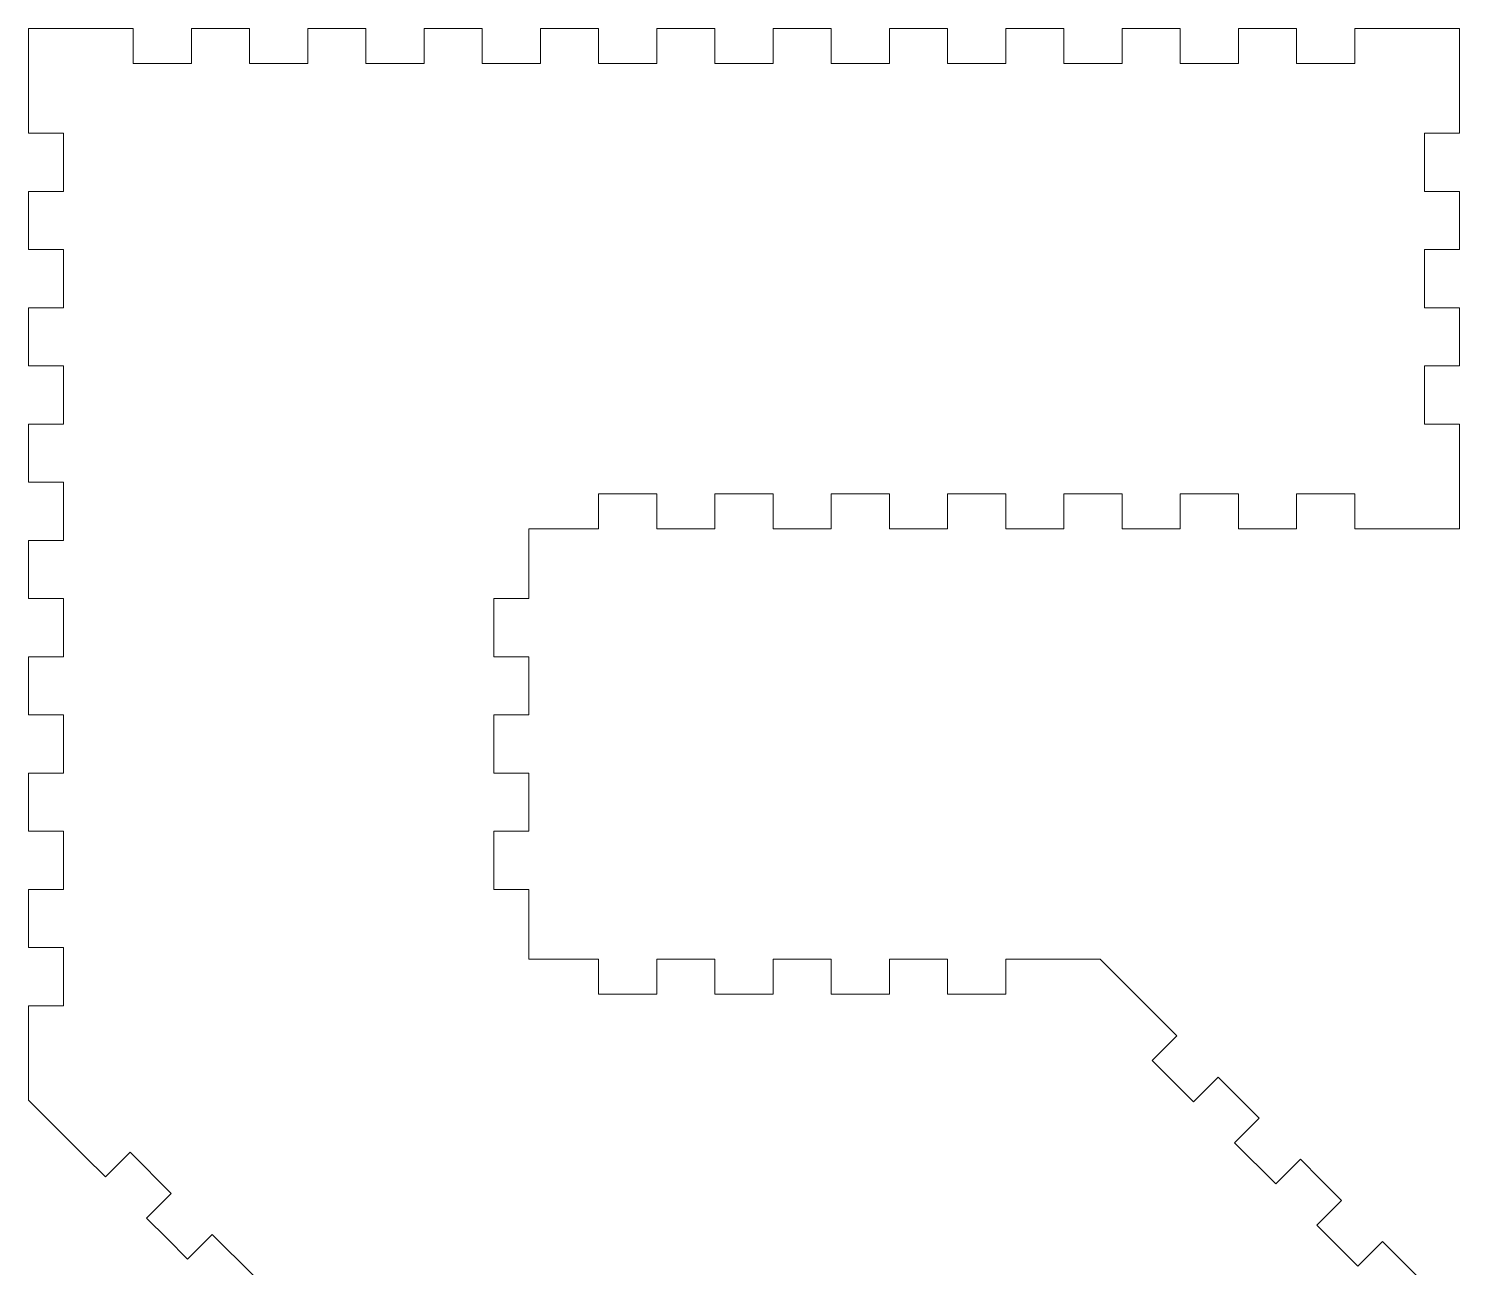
# Model space of a CAD drawing. Header units: centimetres. Extents: x -16 to 372, y -89 to 17.
# Drawn here: x -2.26 to 10.04, y -78.31 to -67.66 of the extents above; entities that cross this region are included whole.
import ezdxf

# ---------------------------------------------------------------- set-up
doc = ezdxf.new("R2010")
doc.units = ezdxf.units.CM
doc.header["$MEASUREMENT"] = 0
doc.layers.add('Capa 1', color=7, linetype='Continuous')

msp = doc.modelspace()

# ---------------------------------------------------------------- linework, layer by layer
at = {"layer": 'Capa 1', "color": 5, "lineweight": 9}
for points, knots in [([(10.04431, -67.65898), (10.04431, -67.65898), (9.39431, -67.65898), (9.39431, -67.65898), (9.39431, -67.65898), (9.39431, -67.65898), (9.14431, -67.65898), (9.14431, -67.65898), (9.14431, -67.65898), (9.14431, -67.65898), (9.14431, -67.95898), (9.14431, -67.95898), (9.14431, -67.95898), (9.14431, -67.95898), (8.64431, -67.95898), (8.64431, -67.95898), (8.64431, -67.95898), (8.64431, -67.95898), (8.64431, -67.65898), (8.64431, -67.65898), (8.64431, -67.65898), (8.64431, -67.65898), (8.39431, -67.65898), (8.39431, -67.65898), (8.39431, -67.65898), (8.39431, -67.65898), (8.14431, -67.65898), (8.14431, -67.65898), (8.14431, -67.65898), (8.14431, -67.65898), (8.14431, -67.95898), (8.14431, -67.95898), (8.14431, -67.95898), (8.14431, -67.95898), (7.64431, -67.95898), (7.64431, -67.95898), (7.64431, -67.95898), (7.64431, -67.95898), (7.64431, -67.65898), (7.64431, -67.65898), (7.64431, -67.65898), (7.64431, -67.65898), (7.39431, -67.65898), (7.39431, -67.65898), (7.39431, -67.65898), (7.39431, -67.65898), (7.14431, -67.65898), (7.14431, -67.65898), (7.14431, -67.65898), (7.14431, -67.65898), (7.14431, -67.95898), (7.14431, -67.95898), (7.14431, -67.95898), (7.14431, -67.95898), (6.64431, -67.95898), (6.64431, -67.95898), (6.64431, -67.95898), (6.64431, -67.95898), (6.64431, -67.65898), (6.64431, -67.65898), (6.64431, -67.65898), (6.64431, -67.65898), (6.39431, -67.65898), (6.39431, -67.65898), (6.39431, -67.65898), (6.39431, -67.65898), (6.14431, -67.65898), (6.14431, -67.65898), (6.14431, -67.65898), (6.14431, -67.65898), (6.14431, -67.95898), (6.14431, -67.95898), (6.14431, -67.95898), (6.14431, -67.95898), (5.64431, -67.95898), (5.64431, -67.95898), (5.64431, -67.95898), (5.64431, -67.95898), (5.64431, -67.65898), (5.64431, -67.65898), (5.64431, -67.65898), (5.64431, -67.65898), (5.39431, -67.65898), (5.39431, -67.65898), (5.39431, -67.65898), (5.39431, -67.65898), (5.14431, -67.65898), (5.14431, -67.65898), (5.14431, -67.65898), (5.14431, -67.65898), (5.14431, -67.95898), (5.14431, -67.95898), (5.14431, -67.95898), (5.14431, -67.95898), (4.64431, -67.95898), (4.64431, -67.95898), (4.64431, -67.95898), (4.64431, -67.95898), (4.64431, -67.65898), (4.64431, -67.65898), (4.64431, -67.65898), (4.64431, -67.65898), (4.39431, -67.65898), (4.39431, -67.65898), (4.39431, -67.65898), (4.39431, -67.65898), (4.14431, -67.65898), (4.14431, -67.65898), (4.14431, -67.65898), (4.14431, -67.65898), (4.14431, -67.95898), (4.14431, -67.95898), (4.14431, -67.95898), (4.14431, -67.95898), (3.64431, -67.95898), (3.64431, -67.95898), (3.64431, -67.95898), (3.64431, -67.95898), (3.64431, -67.65898), (3.64431, -67.65898), (3.64431, -67.65898), (3.64431, -67.65898), (3.39431, -67.65898), (3.39431, -67.65898), (3.39431, -67.65898), (3.39431, -67.65898), (3.14431, -67.65898), (3.14431, -67.65898), (3.14431, -67.65898), (3.14431, -67.65898), (3.14431, -67.95898), (3.14431, -67.95898), (3.14431, -67.95898), (3.14431, -67.95898), (2.64431, -67.95898), (2.64431, -67.95898), (2.64431, -67.95898), (2.64431, -67.95898), (2.64431, -67.65898), (2.64431, -67.65898), (2.64431, -67.65898), (2.64431, -67.65898), (2.39431, -67.65898), (2.39431, -67.65898), (2.39431, -67.65898), (2.39431, -67.65898), (2.14431, -67.65898), (2.14431, -67.65898), (2.14431, -67.65898), (2.14431, -67.65898), (2.14431, -67.95898), (2.14431, -67.95898), (2.14431, -67.95898), (2.14431, -67.95898), (1.64431, -67.95898), (1.64431, -67.95898), (1.64431, -67.95898), (1.64431, -67.95898), (1.64431, -67.65898), (1.64431, -67.65898), (1.64431, -67.65898), (1.64431, -67.65898), (1.39431, -67.65898), (1.39431, -67.65898), (1.39431, -67.65898), (1.39431, -67.65898), (1.14431, -67.65898), (1.14431, -67.65898), (1.14431, -67.65898), (1.14431, -67.65898), (1.14431, -67.95898), (1.14431, -67.95898), (1.14431, -67.95898), (1.14431, -67.95898), (0.64431, -67.95898), (0.64431, -67.95898), (0.64431, -67.95898), (0.64431, -67.95898), (0.64431, -67.65898), (0.64431, -67.65898), (0.64431, -67.65898), (0.64431, -67.65898), (0.39431, -67.65898), (0.39431, -67.65898), (0.39431, -67.65898), (0.39431, -67.65898), (0.14431, -67.65898), (0.14431, -67.65898), (0.14431, -67.65898), (0.14431, -67.65898), (0.14431, -67.95898), (0.14431, -67.95898), (0.14431, -67.95898), (0.14431, -67.95898), (-0.35569, -67.95898), (-0.35569, -67.95898), (-0.35569, -67.95898), (-0.35569, -67.95898), (-0.35569, -67.65898), (-0.35569, -67.65898), (-0.35569, -67.65898), (-0.35569, -67.65898), (-0.60569, -67.65898), (-0.60569, -67.65898), (-0.60569, -67.65898), (-0.60569, -67.65898), (-0.85569, -67.65898), (-0.85569, -67.65898), (-0.85569, -67.65898), (-0.85569, -67.65898), (-0.85569, -67.95898), (-0.85569, -67.95898), (-0.85569, -67.95898), (-0.85569, -67.95898), (-1.35569, -67.95898), (-1.35569, -67.95898), (-1.35569, -67.95898), (-1.35569, -67.95898), (-1.35569, -67.65898), (-1.35569, -67.65898), (-1.35569, -67.65898), (-1.35569, -67.65898), (-1.60569, -67.65898), (-1.60569, -67.65898), (-1.60569, -67.65898), (-1.60569, -67.65898), (-2.25569, -67.65898), (-2.25569, -67.65898)], [0, 0, 0, 0, 0.01724138, 0.01724138, 0.01724138, 0.01724138, 0.03448276, 0.03448276, 0.03448276, 0.03448276, 0.05172414, 0.05172414, 0.05172414, 0.05172414, 0.06896552, 0.06896552, 0.06896552, 0.06896552, 0.0862069, 0.0862069, 0.0862069, 0.0862069, 0.10344828, 0.10344828, 0.10344828, 0.10344828, 0.12068966, 0.12068966, 0.12068966, 0.12068966, 0.13793103, 0.13793103, 0.13793103, 0.13793103, 0.15517241, 0.15517241, 0.15517241, 0.15517241, 0.17241379, 0.17241379, 0.17241379, 0.17241379, 0.18965517, 0.18965517, 0.18965517, 0.18965517, 0.20689655, 0.20689655, 0.20689655, 0.20689655, 0.22413793, 0.22413793, 0.22413793, 0.22413793, 0.24137931, 0.24137931, 0.24137931, 0.24137931, 0.25862069, 0.25862069, 0.25862069, 0.25862069, 0.27586207, 0.27586207, 0.27586207, 0.27586207, 0.29310345, 0.29310345, 0.29310345, 0.29310345, 0.31034483, 0.31034483, 0.31034483, 0.31034483, 0.32758621, 0.32758621, 0.32758621, 0.32758621, 0.34482759, 0.34482759, 0.34482759, 0.34482759, 0.36206897, 0.36206897, 0.36206897, 0.36206897, 0.37931034, 0.37931034, 0.37931034, 0.37931034, 0.39655172, 0.39655172, 0.39655172, 0.39655172, 0.4137931, 0.4137931, 0.4137931, 0.4137931, 0.43103448, 0.43103448, 0.43103448, 0.43103448, 0.44827586, 0.44827586, 0.44827586, 0.44827586, 0.46551724, 0.46551724, 0.46551724, 0.46551724, 0.48275862, 0.48275862, 0.48275862, 0.48275862, 0.5, 0.5, 0.5, 0.5, 0.51724138, 0.51724138, 0.51724138, 0.51724138, 0.53448276, 0.53448276, 0.53448276, 0.53448276, 0.55172414, 0.55172414, 0.55172414, 0.55172414, 0.56896552, 0.56896552, 0.56896552, 0.56896552, 0.5862069, 0.5862069, 0.5862069, 0.5862069, 0.60344828, 0.60344828, 0.60344828, 0.60344828, 0.62068966, 0.62068966, 0.62068966, 0.62068966, 0.63793103, 0.63793103, 0.63793103, 0.63793103, 0.65517241, 0.65517241, 0.65517241, 0.65517241, 0.67241379, 0.67241379, 0.67241379, 0.67241379, 0.68965517, 0.68965517, 0.68965517, 0.68965517, 0.70689655, 0.70689655, 0.70689655, 0.70689655, 0.72413793, 0.72413793, 0.72413793, 0.72413793, 0.74137931, 0.74137931, 0.74137931, 0.74137931, 0.75862069, 0.75862069, 0.75862069, 0.75862069, 0.77586207, 0.77586207, 0.77586207, 0.77586207, 0.79310345, 0.79310345, 0.79310345, 0.79310345, 0.81034483, 0.81034483, 0.81034483, 0.81034483, 0.82758621, 0.82758621, 0.82758621, 0.82758621, 0.84482759, 0.84482759, 0.84482759, 0.84482759, 0.86206897, 0.86206897, 0.86206897, 0.86206897, 0.87931034, 0.87931034, 0.87931034, 0.87931034, 0.89655172, 0.89655172, 0.89655172, 0.89655172, 0.9137931, 0.9137931, 0.9137931, 0.9137931, 0.93103448, 0.93103448, 0.93103448, 0.93103448, 0.94827586, 0.94827586, 0.94827586, 0.94827586, 0.96551724, 0.96551724, 0.96551724, 0.96551724, 1, 1, 1, 1]), ([(-2.25569, -67.65898), (-2.25569, -67.65898), (-2.25569, -68.30898), (-2.25569, -68.30898), (-2.25569, -68.30898), (-2.25569, -68.30898), (-2.25569, -68.55898), (-2.25569, -68.55898), (-2.25569, -68.55898), (-2.25569, -68.55898), (-1.95569, -68.55898), (-1.95569, -68.55898), (-1.95569, -68.55898), (-1.95569, -68.55898), (-1.95569, -69.05898), (-1.95569, -69.05898), (-1.95569, -69.05898), (-1.95569, -69.05898), (-2.25569, -69.05898), (-2.25569, -69.05898), (-2.25569, -69.05898), (-2.25569, -69.05898), (-2.25569, -69.30898), (-2.25569, -69.30898), (-2.25569, -69.30898), (-2.25569, -69.30898), (-2.25569, -69.55898), (-2.25569, -69.55898), (-2.25569, -69.55898), (-2.25569, -69.55898), (-1.95569, -69.55898), (-1.95569, -69.55898), (-1.95569, -69.55898), (-1.95569, -69.55898), (-1.95569, -70.05898), (-1.95569, -70.05898), (-1.95569, -70.05898), (-1.95569, -70.05898), (-2.25569, -70.05898), (-2.25569, -70.05898), (-2.25569, -70.05898), (-2.25569, -70.05898), (-2.25569, -70.30898), (-2.25569, -70.30898), (-2.25569, -70.30898), (-2.25569, -70.30898), (-2.25569, -70.55898), (-2.25569, -70.55898), (-2.25569, -70.55898), (-2.25569, -70.55898), (-1.95569, -70.55898), (-1.95569, -70.55898), (-1.95569, -70.55898), (-1.95569, -70.55898), (-1.95569, -71.05898), (-1.95569, -71.05898), (-1.95569, -71.05898), (-1.95569, -71.05898), (-2.25569, -71.05898), (-2.25569, -71.05898), (-2.25569, -71.05898), (-2.25569, -71.05898), (-2.25569, -71.30898), (-2.25569, -71.30898), (-2.25569, -71.30898), (-2.25569, -71.30898), (-2.25569, -71.55898), (-2.25569, -71.55898), (-2.25569, -71.55898), (-2.25569, -71.55898), (-1.95569, -71.55898), (-1.95569, -71.55898), (-1.95569, -71.55898), (-1.95569, -71.55898), (-1.95569, -72.05898), (-1.95569, -72.05898), (-1.95569, -72.05898), (-1.95569, -72.05898), (-2.25569, -72.05898), (-2.25569, -72.05898), (-2.25569, -72.05898), (-2.25569, -72.05898), (-2.25569, -72.30898), (-2.25569, -72.30898), (-2.25569, -72.30898), (-2.25569, -72.30898), (-2.25569, -72.55898), (-2.25569, -72.55898), (-2.25569, -72.55898), (-2.25569, -72.55898), (-1.95569, -72.55898), (-1.95569, -72.55898), (-1.95569, -72.55898), (-1.95569, -72.55898), (-1.95569, -73.05898), (-1.95569, -73.05898), (-1.95569, -73.05898), (-1.95569, -73.05898), (-2.25569, -73.05898), (-2.25569, -73.05898), (-2.25569, -73.05898), (-2.25569, -73.05898), (-2.25569, -73.30898), (-2.25569, -73.30898), (-2.25569, -73.30898), (-2.25569, -73.30898), (-2.25569, -73.55898), (-2.25569, -73.55898), (-2.25569, -73.55898), (-2.25569, -73.55898), (-1.95569, -73.55898), (-1.95569, -73.55898), (-1.95569, -73.55898), (-1.95569, -73.55898), (-1.95569, -74.05898), (-1.95569, -74.05898), (-1.95569, -74.05898), (-1.95569, -74.05898), (-2.25569, -74.05898), (-2.25569, -74.05898), (-2.25569, -74.05898), (-2.25569, -74.05898), (-2.25569, -74.30898), (-2.25569, -74.30898), (-2.25569, -74.30898), (-2.25569, -74.30898), (-2.25569, -74.55898), (-2.25569, -74.55898), (-2.25569, -74.55898), (-2.25569, -74.55898), (-1.95569, -74.55898), (-1.95569, -74.55898), (-1.95569, -74.55898), (-1.95569, -74.55898), (-1.95569, -75.05898), (-1.95569, -75.05898), (-1.95569, -75.05898), (-1.95569, -75.05898), (-2.25569, -75.05898), (-2.25569, -75.05898), (-2.25569, -75.05898), (-2.25569, -75.05898), (-2.25569, -75.30898), (-2.25569, -75.30898), (-2.25569, -75.30898), (-2.25569, -75.30898), (-2.25569, -75.55898), (-2.25569, -75.55898), (-2.25569, -75.55898), (-2.25569, -75.55898), (-1.95569, -75.55898), (-1.95569, -75.55898), (-1.95569, -75.55898), (-1.95569, -75.55898), (-1.95569, -76.05898), (-1.95569, -76.05898), (-1.95569, -76.05898), (-1.95569, -76.05898), (-2.25569, -76.05898), (-2.25569, -76.05898), (-2.25569, -76.05898), (-2.25569, -76.05898), (-2.25569, -76.30898), (-2.25569, -76.30898), (-2.25569, -76.30898), (-2.25569, -76.30898), (-2.25569, -76.87111), (-2.25569, -76.87111)], [0, 0, 0, 0, 0.02325581, 0.02325581, 0.02325581, 0.02325581, 0.04651163, 0.04651163, 0.04651163, 0.04651163, 0.06976744, 0.06976744, 0.06976744, 0.06976744, 0.09302326, 0.09302326, 0.09302326, 0.09302326, 0.11627907, 0.11627907, 0.11627907, 0.11627907, 0.13953488, 0.13953488, 0.13953488, 0.13953488, 0.1627907, 0.1627907, 0.1627907, 0.1627907, 0.18604651, 0.18604651, 0.18604651, 0.18604651, 0.20930233, 0.20930233, 0.20930233, 0.20930233, 0.23255814, 0.23255814, 0.23255814, 0.23255814, 0.25581395, 0.25581395, 0.25581395, 0.25581395, 0.27906977, 0.27906977, 0.27906977, 0.27906977, 0.30232558, 0.30232558, 0.30232558, 0.30232558, 0.3255814, 0.3255814, 0.3255814, 0.3255814, 0.34883721, 0.34883721, 0.34883721, 0.34883721, 0.37209302, 0.37209302, 0.37209302, 0.37209302, 0.39534884, 0.39534884, 0.39534884, 0.39534884, 0.41860465, 0.41860465, 0.41860465, 0.41860465, 0.44186047, 0.44186047, 0.44186047, 0.44186047, 0.46511628, 0.46511628, 0.46511628, 0.46511628, 0.48837209, 0.48837209, 0.48837209, 0.48837209, 0.51162791, 0.51162791, 0.51162791, 0.51162791, 0.53488372, 0.53488372, 0.53488372, 0.53488372, 0.55813953, 0.55813953, 0.55813953, 0.55813953, 0.58139535, 0.58139535, 0.58139535, 0.58139535, 0.60465116, 0.60465116, 0.60465116, 0.60465116, 0.62790698, 0.62790698, 0.62790698, 0.62790698, 0.65116279, 0.65116279, 0.65116279, 0.65116279, 0.6744186, 0.6744186, 0.6744186, 0.6744186, 0.69767442, 0.69767442, 0.69767442, 0.69767442, 0.72093023, 0.72093023, 0.72093023, 0.72093023, 0.74418605, 0.74418605, 0.74418605, 0.74418605, 0.76744186, 0.76744186, 0.76744186, 0.76744186, 0.79069767, 0.79069767, 0.79069767, 0.79069767, 0.81395349, 0.81395349, 0.81395349, 0.81395349, 0.8372093, 0.8372093, 0.8372093, 0.8372093, 0.86046512, 0.86046512, 0.86046512, 0.86046512, 0.88372093, 0.88372093, 0.88372093, 0.88372093, 0.90697674, 0.90697674, 0.90697674, 0.90697674, 0.93023256, 0.93023256, 0.93023256, 0.93023256, 0.95348837, 0.95348837, 0.95348837, 0.95348837, 1, 1, 1, 1]), ([(10.04431, -71.95898), (10.04431, -71.95898), (10.04431, -71.30898), (10.04431, -71.30898), (10.04431, -71.30898), (10.04431, -71.30898), (10.04431, -71.05898), (10.04431, -71.05898), (10.04431, -71.05898), (10.04431, -71.05898), (9.74431, -71.05898), (9.74431, -71.05898), (9.74431, -71.05898), (9.74431, -71.05898), (9.74431, -70.55898), (9.74431, -70.55898), (9.74431, -70.55898), (9.74431, -70.55898), (10.04431, -70.55898), (10.04431, -70.55898), (10.04431, -70.55898), (10.04431, -70.55898), (10.04431, -70.30898), (10.04431, -70.30898), (10.04431, -70.30898), (10.04431, -70.30898), (10.04431, -70.05898), (10.04431, -70.05898), (10.04431, -70.05898), (10.04431, -70.05898), (9.74431, -70.05898), (9.74431, -70.05898), (9.74431, -70.05898), (9.74431, -70.05898), (9.74431, -69.55898), (9.74431, -69.55898), (9.74431, -69.55898), (9.74431, -69.55898), (10.04431, -69.55898), (10.04431, -69.55898), (10.04431, -69.55898), (10.04431, -69.55898), (10.04431, -69.30898), (10.04431, -69.30898), (10.04431, -69.30898), (10.04431, -69.30898), (10.04431, -69.05898), (10.04431, -69.05898), (10.04431, -69.05898), (10.04431, -69.05898), (9.74431, -69.05898), (9.74431, -69.05898), (9.74431, -69.05898), (9.74431, -69.05898), (9.74431, -68.55898), (9.74431, -68.55898), (9.74431, -68.55898), (9.74431, -68.55898), (10.04431, -68.55898), (10.04431, -68.55898), (10.04431, -68.55898), (10.04431, -68.55898), (10.04431, -68.30898), (10.04431, -68.30898), (10.04431, -68.30898), (10.04431, -68.30898), (10.04431, -67.65898), (10.04431, -67.65898)], [0, 0, 0, 0, 0.05555556, 0.05555556, 0.05555556, 0.05555556, 0.11111111, 0.11111111, 0.11111111, 0.11111111, 0.16666667, 0.16666667, 0.16666667, 0.16666667, 0.22222222, 0.22222222, 0.22222222, 0.22222222, 0.27777778, 0.27777778, 0.27777778, 0.27777778, 0.33333333, 0.33333333, 0.33333333, 0.33333333, 0.38888889, 0.38888889, 0.38888889, 0.38888889, 0.44444444, 0.44444444, 0.44444444, 0.44444444, 0.5, 0.5, 0.5, 0.5, 0.55555556, 0.55555556, 0.55555556, 0.55555556, 0.61111111, 0.61111111, 0.61111111, 0.61111111, 0.66666667, 0.66666667, 0.66666667, 0.66666667, 0.72222222, 0.72222222, 0.72222222, 0.72222222, 0.77777778, 0.77777778, 0.77777778, 0.77777778, 0.83333333, 0.83333333, 0.83333333, 0.83333333, 0.88888889, 0.88888889, 0.88888889, 0.88888889, 1, 1, 1, 1]), ([(2.04431, -71.95898), (2.04431, -71.95898), (2.39431, -71.95898), (2.39431, -71.95898), (2.39431, -71.95898), (2.39431, -71.95898), (2.64431, -71.95898), (2.64431, -71.95898), (2.64431, -71.95898), (2.64431, -71.95898), (2.64431, -71.65898), (2.64431, -71.65898), (2.64431, -71.65898), (2.64431, -71.65898), (3.14431, -71.65898), (3.14431, -71.65898), (3.14431, -71.65898), (3.14431, -71.65898), (3.14431, -71.95898), (3.14431, -71.95898), (3.14431, -71.95898), (3.14431, -71.95898), (3.39431, -71.95898), (3.39431, -71.95898), (3.39431, -71.95898), (3.39431, -71.95898), (3.64431, -71.95898), (3.64431, -71.95898), (3.64431, -71.95898), (3.64431, -71.95898), (3.64431, -71.65898), (3.64431, -71.65898), (3.64431, -71.65898), (3.64431, -71.65898), (4.14431, -71.65898), (4.14431, -71.65898), (4.14431, -71.65898), (4.14431, -71.65898), (4.14431, -71.95898), (4.14431, -71.95898), (4.14431, -71.95898), (4.14431, -71.95898), (4.39431, -71.95898), (4.39431, -71.95898), (4.39431, -71.95898), (4.39431, -71.95898), (4.64431, -71.95898), (4.64431, -71.95898), (4.64431, -71.95898), (4.64431, -71.95898), (4.64431, -71.65898), (4.64431, -71.65898), (4.64431, -71.65898), (4.64431, -71.65898), (5.14431, -71.65898), (5.14431, -71.65898), (5.14431, -71.65898), (5.14431, -71.65898), (5.14431, -71.95898), (5.14431, -71.95898), (5.14431, -71.95898), (5.14431, -71.95898), (5.39431, -71.95898), (5.39431, -71.95898), (5.39431, -71.95898), (5.39431, -71.95898), (5.64431, -71.95898), (5.64431, -71.95898), (5.64431, -71.95898), (5.64431, -71.95898), (5.64431, -71.65898), (5.64431, -71.65898), (5.64431, -71.65898), (5.64431, -71.65898), (6.14431, -71.65898), (6.14431, -71.65898), (6.14431, -71.65898), (6.14431, -71.65898), (6.14431, -71.95898), (6.14431, -71.95898), (6.14431, -71.95898), (6.14431, -71.95898), (6.39431, -71.95898), (6.39431, -71.95898), (6.39431, -71.95898), (6.39431, -71.95898), (6.64431, -71.95898), (6.64431, -71.95898), (6.64431, -71.95898), (6.64431, -71.95898), (6.64431, -71.65898), (6.64431, -71.65898), (6.64431, -71.65898), (6.64431, -71.65898), (7.14431, -71.65898), (7.14431, -71.65898), (7.14431, -71.65898), (7.14431, -71.65898), (7.14431, -71.95898), (7.14431, -71.95898), (7.14431, -71.95898), (7.14431, -71.95898), (7.39431, -71.95898), (7.39431, -71.95898), (7.39431, -71.95898), (7.39431, -71.95898), (7.64431, -71.95898), (7.64431, -71.95898), (7.64431, -71.95898), (7.64431, -71.95898), (7.64431, -71.65898), (7.64431, -71.65898), (7.64431, -71.65898), (7.64431, -71.65898), (8.14431, -71.65898), (8.14431, -71.65898), (8.14431, -71.65898), (8.14431, -71.65898), (8.14431, -71.95898), (8.14431, -71.95898), (8.14431, -71.95898), (8.14431, -71.95898), (8.39431, -71.95898), (8.39431, -71.95898), (8.39431, -71.95898), (8.39431, -71.95898), (8.64431, -71.95898), (8.64431, -71.95898), (8.64431, -71.95898), (8.64431, -71.95898), (8.64431, -71.65898), (8.64431, -71.65898), (8.64431, -71.65898), (8.64431, -71.65898), (9.14431, -71.65898), (9.14431, -71.65898), (9.14431, -71.65898), (9.14431, -71.65898), (9.14431, -71.95898), (9.14431, -71.95898), (9.14431, -71.95898), (9.14431, -71.95898), (9.39431, -71.95898), (9.39431, -71.95898), (9.39431, -71.95898), (9.39431, -71.95898), (10.04431, -71.95898), (10.04431, -71.95898)], [0, 0, 0, 0, 0.02631579, 0.02631579, 0.02631579, 0.02631579, 0.05263158, 0.05263158, 0.05263158, 0.05263158, 0.07894737, 0.07894737, 0.07894737, 0.07894737, 0.10526316, 0.10526316, 0.10526316, 0.10526316, 0.13157895, 0.13157895, 0.13157895, 0.13157895, 0.15789474, 0.15789474, 0.15789474, 0.15789474, 0.18421053, 0.18421053, 0.18421053, 0.18421053, 0.21052632, 0.21052632, 0.21052632, 0.21052632, 0.23684211, 0.23684211, 0.23684211, 0.23684211, 0.26315789, 0.26315789, 0.26315789, 0.26315789, 0.28947368, 0.28947368, 0.28947368, 0.28947368, 0.31578947, 0.31578947, 0.31578947, 0.31578947, 0.34210526, 0.34210526, 0.34210526, 0.34210526, 0.36842105, 0.36842105, 0.36842105, 0.36842105, 0.39473684, 0.39473684, 0.39473684, 0.39473684, 0.42105263, 0.42105263, 0.42105263, 0.42105263, 0.44736842, 0.44736842, 0.44736842, 0.44736842, 0.47368421, 0.47368421, 0.47368421, 0.47368421, 0.5, 0.5, 0.5, 0.5, 0.52631579, 0.52631579, 0.52631579, 0.52631579, 0.55263158, 0.55263158, 0.55263158, 0.55263158, 0.57894737, 0.57894737, 0.57894737, 0.57894737, 0.60526316, 0.60526316, 0.60526316, 0.60526316, 0.63157895, 0.63157895, 0.63157895, 0.63157895, 0.65789474, 0.65789474, 0.65789474, 0.65789474, 0.68421053, 0.68421053, 0.68421053, 0.68421053, 0.71052632, 0.71052632, 0.71052632, 0.71052632, 0.73684211, 0.73684211, 0.73684211, 0.73684211, 0.76315789, 0.76315789, 0.76315789, 0.76315789, 0.78947368, 0.78947368, 0.78947368, 0.78947368, 0.81578947, 0.81578947, 0.81578947, 0.81578947, 0.84210526, 0.84210526, 0.84210526, 0.84210526, 0.86842105, 0.86842105, 0.86842105, 0.86842105, 0.89473684, 0.89473684, 0.89473684, 0.89473684, 0.92105263, 0.92105263, 0.92105263, 0.92105263, 0.94736842, 0.94736842, 0.94736842, 0.94736842, 1, 1, 1, 1]), ([(2.04431, -75.65898), (2.04431, -75.65898), (2.04431, -75.30898), (2.04431, -75.30898), (2.04431, -75.30898), (2.04431, -75.30898), (2.04431, -75.05898), (2.04431, -75.05898), (2.04431, -75.05898), (2.04431, -75.05898), (1.74431, -75.05898), (1.74431, -75.05898), (1.74431, -75.05898), (1.74431, -75.05898), (1.74431, -74.55898), (1.74431, -74.55898), (1.74431, -74.55898), (1.74431, -74.55898), (2.04431, -74.55898), (2.04431, -74.55898), (2.04431, -74.55898), (2.04431, -74.55898), (2.04431, -74.30898), (2.04431, -74.30898), (2.04431, -74.30898), (2.04431, -74.30898), (2.04431, -74.05898), (2.04431, -74.05898), (2.04431, -74.05898), (2.04431, -74.05898), (1.74431, -74.05898), (1.74431, -74.05898), (1.74431, -74.05898), (1.74431, -74.05898), (1.74431, -73.55898), (1.74431, -73.55898), (1.74431, -73.55898), (1.74431, -73.55898), (2.04431, -73.55898), (2.04431, -73.55898), (2.04431, -73.55898), (2.04431, -73.55898), (2.04431, -73.30898), (2.04431, -73.30898), (2.04431, -73.30898), (2.04431, -73.30898), (2.04431, -73.05898), (2.04431, -73.05898), (2.04431, -73.05898), (2.04431, -73.05898), (1.74431, -73.05898), (1.74431, -73.05898), (1.74431, -73.05898), (1.74431, -73.05898), (1.74431, -72.55898), (1.74431, -72.55898), (1.74431, -72.55898), (1.74431, -72.55898), (2.04431, -72.55898), (2.04431, -72.55898), (2.04431, -72.55898), (2.04431, -72.55898), (2.04431, -72.30898), (2.04431, -72.30898), (2.04431, -72.30898), (2.04431, -72.30898), (2.04431, -71.95898), (2.04431, -71.95898)], [0, 0, 0, 0, 0.05555556, 0.05555556, 0.05555556, 0.05555556, 0.11111111, 0.11111111, 0.11111111, 0.11111111, 0.16666667, 0.16666667, 0.16666667, 0.16666667, 0.22222222, 0.22222222, 0.22222222, 0.22222222, 0.27777778, 0.27777778, 0.27777778, 0.27777778, 0.33333333, 0.33333333, 0.33333333, 0.33333333, 0.38888889, 0.38888889, 0.38888889, 0.38888889, 0.44444444, 0.44444444, 0.44444444, 0.44444444, 0.5, 0.5, 0.5, 0.5, 0.55555556, 0.55555556, 0.55555556, 0.55555556, 0.61111111, 0.61111111, 0.61111111, 0.61111111, 0.66666667, 0.66666667, 0.66666667, 0.66666667, 0.72222222, 0.72222222, 0.72222222, 0.72222222, 0.77777778, 0.77777778, 0.77777778, 0.77777778, 0.83333333, 0.83333333, 0.83333333, 0.83333333, 0.88888889, 0.88888889, 0.88888889, 0.88888889, 1, 1, 1, 1]), ([(6.95644, -75.65898), (6.95644, -75.65898), (6.39431, -75.65898), (6.39431, -75.65898), (6.39431, -75.65898), (6.39431, -75.65898), (6.14431, -75.65898), (6.14431, -75.65898), (6.14431, -75.65898), (6.14431, -75.65898), (6.14431, -75.95898), (6.14431, -75.95898), (6.14431, -75.95898), (6.14431, -75.95898), (5.64431, -75.95898), (5.64431, -75.95898), (5.64431, -75.95898), (5.64431, -75.95898), (5.64431, -75.65898), (5.64431, -75.65898), (5.64431, -75.65898), (5.64431, -75.65898), (5.39431, -75.65898), (5.39431, -75.65898), (5.39431, -75.65898), (5.39431, -75.65898), (5.14431, -75.65898), (5.14431, -75.65898), (5.14431, -75.65898), (5.14431, -75.65898), (5.14431, -75.95898), (5.14431, -75.95898), (5.14431, -75.95898), (5.14431, -75.95898), (4.64431, -75.95898), (4.64431, -75.95898), (4.64431, -75.95898), (4.64431, -75.95898), (4.64431, -75.65898), (4.64431, -75.65898), (4.64431, -75.65898), (4.64431, -75.65898), (4.39431, -75.65898), (4.39431, -75.65898), (4.39431, -75.65898), (4.39431, -75.65898), (4.14431, -75.65898), (4.14431, -75.65898), (4.14431, -75.65898), (4.14431, -75.65898), (4.14431, -75.95898), (4.14431, -75.95898), (4.14431, -75.95898), (4.14431, -75.95898), (3.64431, -75.95898), (3.64431, -75.95898), (3.64431, -75.95898), (3.64431, -75.95898), (3.64431, -75.65898), (3.64431, -75.65898), (3.64431, -75.65898), (3.64431, -75.65898), (3.39431, -75.65898), (3.39431, -75.65898), (3.39431, -75.65898), (3.39431, -75.65898), (3.14431, -75.65898), (3.14431, -75.65898), (3.14431, -75.65898), (3.14431, -75.65898), (3.14431, -75.95898), (3.14431, -75.95898), (3.14431, -75.95898), (3.14431, -75.95898), (2.64431, -75.95898), (2.64431, -75.95898), (2.64431, -75.95898), (2.64431, -75.95898), (2.64431, -75.65898), (2.64431, -75.65898), (2.64431, -75.65898), (2.64431, -75.65898), (2.39431, -75.65898), (2.39431, -75.65898), (2.39431, -75.65898), (2.39431, -75.65898), (2.04431, -75.65898), (2.04431, -75.65898)], [0, 0, 0, 0, 0.04347826, 0.04347826, 0.04347826, 0.04347826, 0.08695652, 0.08695652, 0.08695652, 0.08695652, 0.13043478, 0.13043478, 0.13043478, 0.13043478, 0.17391304, 0.17391304, 0.17391304, 0.17391304, 0.2173913, 0.2173913, 0.2173913, 0.2173913, 0.26086957, 0.26086957, 0.26086957, 0.26086957, 0.30434783, 0.30434783, 0.30434783, 0.30434783, 0.34782609, 0.34782609, 0.34782609, 0.34782609, 0.39130435, 0.39130435, 0.39130435, 0.39130435, 0.43478261, 0.43478261, 0.43478261, 0.43478261, 0.47826087, 0.47826087, 0.47826087, 0.47826087, 0.52173913, 0.52173913, 0.52173913, 0.52173913, 0.56521739, 0.56521739, 0.56521739, 0.56521739, 0.60869565, 0.60869565, 0.60869565, 0.60869565, 0.65217391, 0.65217391, 0.65217391, 0.65217391, 0.69565217, 0.69565217, 0.69565217, 0.69565217, 0.73913043, 0.73913043, 0.73913043, 0.73913043, 0.7826087, 0.7826087, 0.7826087, 0.7826087, 0.82608696, 0.82608696, 0.82608696, 0.82608696, 0.86956522, 0.86956522, 0.86956522, 0.86956522, 0.91304348, 0.91304348, 0.91304348, 0.91304348, 1, 1, 1, 1]), ([(10.04431, -78.74685), (10.04431, -78.74685), (9.56104, -78.26357), (9.56104, -78.26357), (9.56104, -78.26357), (9.56104, -78.26357), (9.38426, -78.0868), (9.38426, -78.0868), (9.38426, -78.0868), (9.38426, -78.0868), (9.17213, -78.29893), (9.17213, -78.29893), (9.17213, -78.29893), (9.17213, -78.29893), (8.81857, -77.94538), (8.81857, -77.94538), (8.81857, -77.94538), (8.81857, -77.94538), (9.03071, -77.73324), (9.03071, -77.73324), (9.03071, -77.73324), (9.03071, -77.73324), (8.85393, -77.55647), (8.85393, -77.55647), (8.85393, -77.55647), (8.85393, -77.55647), (8.67715, -77.37969), (8.67715, -77.37969), (8.67715, -77.37969), (8.67715, -77.37969), (8.46502, -77.59182), (8.46502, -77.59182), (8.46502, -77.59182), (8.46502, -77.59182), (8.11147, -77.23827), (8.11147, -77.23827), (8.11147, -77.23827), (8.11147, -77.23827), (8.3236, -77.02614), (8.3236, -77.02614), (8.3236, -77.02614), (8.3236, -77.02614), (8.14682, -76.84936), (8.14682, -76.84936), (8.14682, -76.84936), (8.14682, -76.84936), (7.97005, -76.67258), (7.97005, -76.67258), (7.97005, -76.67258), (7.97005, -76.67258), (7.75791, -76.88472), (7.75791, -76.88472), (7.75791, -76.88472), (7.75791, -76.88472), (7.40436, -76.53116), (7.40436, -76.53116), (7.40436, -76.53116), (7.40436, -76.53116), (7.61649, -76.31903), (7.61649, -76.31903), (7.61649, -76.31903), (7.61649, -76.31903), (7.43972, -76.14225), (7.43972, -76.14225), (7.43972, -76.14225), (7.43972, -76.14225), (6.95644, -75.65898), (6.95644, -75.65898)], [0, 0, 0, 0, 0.05555556, 0.05555556, 0.05555556, 0.05555556, 0.11111111, 0.11111111, 0.11111111, 0.11111111, 0.16666667, 0.16666667, 0.16666667, 0.16666667, 0.22222222, 0.22222222, 0.22222222, 0.22222222, 0.27777778, 0.27777778, 0.27777778, 0.27777778, 0.33333333, 0.33333333, 0.33333333, 0.33333333, 0.38888889, 0.38888889, 0.38888889, 0.38888889, 0.44444444, 0.44444444, 0.44444444, 0.44444444, 0.5, 0.5, 0.5, 0.5, 0.55555556, 0.55555556, 0.55555556, 0.55555556, 0.61111111, 0.61111111, 0.61111111, 0.61111111, 0.66666667, 0.66666667, 0.66666667, 0.66666667, 0.72222222, 0.72222222, 0.72222222, 0.72222222, 0.77777778, 0.77777778, 0.77777778, 0.77777778, 0.83333333, 0.83333333, 0.83333333, 0.83333333, 0.88888889, 0.88888889, 0.88888889, 0.88888889, 1, 1, 1, 1]), ([(-2.25569, -76.87111), (-2.25569, -76.87111), (-1.77242, -77.35439), (-1.77242, -77.35439), (-1.77242, -77.35439), (-1.77242, -77.35439), (-1.59564, -77.53116), (-1.59564, -77.53116), (-1.59564, -77.53116), (-1.59564, -77.53116), (-1.38351, -77.31903), (-1.38351, -77.31903), (-1.38351, -77.31903), (-1.38351, -77.31903), (-1.02995, -77.67258), (-1.02995, -77.67258), (-1.02995, -77.67258), (-1.02995, -77.67258), (-1.24209, -77.88472), (-1.24209, -77.88472), (-1.24209, -77.88472), (-1.24209, -77.88472), (-1.06531, -78.06149), (-1.06531, -78.06149), (-1.06531, -78.06149), (-1.06531, -78.06149), (-0.88853, -78.23827), (-0.88853, -78.23827), (-0.88853, -78.23827), (-0.88853, -78.23827), (-0.6764, -78.02614), (-0.6764, -78.02614), (-0.6764, -78.02614), (-0.6764, -78.02614), (-0.32285, -78.37969), (-0.32285, -78.37969), (-0.32285, -78.37969), (-0.32285, -78.37969), (-0.53498, -78.59182), (-0.53498, -78.59182), (-0.53498, -78.59182), (-0.53498, -78.59182), (-0.3582, -78.7686), (-0.3582, -78.7686), (-0.3582, -78.7686), (-0.3582, -78.7686), (-0.18143, -78.94538), (-0.18143, -78.94538), (-0.18143, -78.94538), (-0.18143, -78.94538), (0.03071, -78.73324), (0.03071, -78.73324), (0.03071, -78.73324), (0.03071, -78.73324), (0.38426, -79.0868), (0.38426, -79.0868), (0.38426, -79.0868), (0.38426, -79.0868), (0.17213, -79.29893), (0.17213, -79.29893), (0.17213, -79.29893), (0.17213, -79.29893), (0.3489, -79.47571), (0.3489, -79.47571), (0.3489, -79.47571), (0.3489, -79.47571), (0.83218, -79.95898), (0.83218, -79.95898)], [0, 0, 0, 0, 0.05555556, 0.05555556, 0.05555556, 0.05555556, 0.11111111, 0.11111111, 0.11111111, 0.11111111, 0.16666667, 0.16666667, 0.16666667, 0.16666667, 0.22222222, 0.22222222, 0.22222222, 0.22222222, 0.27777778, 0.27777778, 0.27777778, 0.27777778, 0.33333333, 0.33333333, 0.33333333, 0.33333333, 0.38888889, 0.38888889, 0.38888889, 0.38888889, 0.44444444, 0.44444444, 0.44444444, 0.44444444, 0.5, 0.5, 0.5, 0.5, 0.55555556, 0.55555556, 0.55555556, 0.55555556, 0.61111111, 0.61111111, 0.61111111, 0.61111111, 0.66666667, 0.66666667, 0.66666667, 0.66666667, 0.72222222, 0.72222222, 0.72222222, 0.72222222, 0.77777778, 0.77777778, 0.77777778, 0.77777778, 0.83333333, 0.83333333, 0.83333333, 0.83333333, 0.88888889, 0.88888889, 0.88888889, 0.88888889, 1, 1, 1, 1])]:
    msp.add_open_spline(points, degree=3, knots=knots, dxfattribs=at)

doc.saveas('drawing.dxf')
